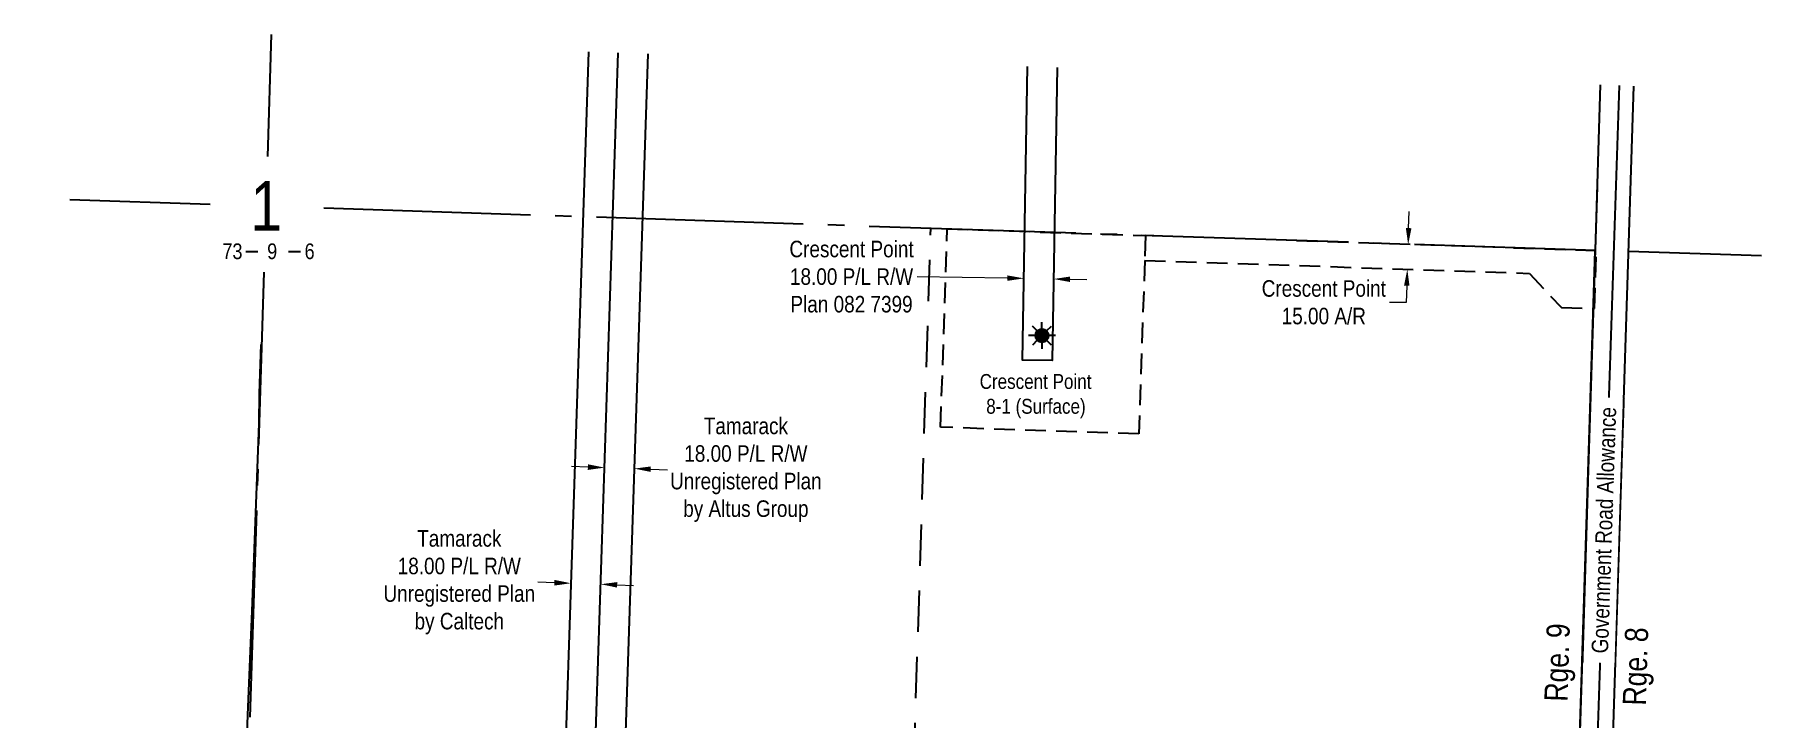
# Model space of a CAD drawing. Extents: x 357394 to 360637, y 6127381 to 6130734.
# Drawn here: x 357401 to 358445, y 6129519 to 6129932 of the extents above; entities that cross this region are included whole.
import ezdxf
from ezdxf.enums import TextEntityAlignment as Align

# ---------------------------------------------------------------- set-up
doc = ezdxf.new("R2010")
doc.units = 0
doc.header["$LTSCALE"] = 5
doc.header["$PDSIZE"] = 0.5
for name, pattern in [('foc-ACCESSROAD', [3.75, 2.5, -1.25]), ('foc-LSD', [8, 5, -3]), ('foc-QUARTERLINE', [33, 25, -3, 2, -3])]:
    doc.linetypes.add(name, pattern=pattern)
doc.layers.get('Defpoints').update_dxf_attribs({"color": 9})
for name, color, linetype in [('10', 1, 'Continuous'), ('9', 3, 'Continuous'), ('AS-ROADS', 254, 'Continuous'), ('AS-TELUS', 224, 'foc-TEL'), ('D-TXT', 6, 'Continuous'), ('F-RW', 190, 'Continuous'), ('F-WS', 190, 'foc-ACCESSROAD'), ('F-WS-S', 190, 'Continuous'), ('L-ROAD-T', 7, 'Continuous'), ('L-SEC', 7, 'Continuous'), ('L-SECLBL', 7, 'Continuous'), ('L-SECQ', 8, 'foc-QUARTERLINE'), ('L-SECTION-LSD', 7, 'foc-LSD'), ('T-CREEK', 160, 'Continuous')]:
    doc.layers.add(name, color=color, linetype=linetype)
for name, color, linetype, lineweight in [('F-AR-T', 190, 'Continuous', 9), ('F-RW-T', 190, 'Continuous', 9), ('F-RW-T-1', 190, 'Continuous', 9), ('F-WS-T', 190, 'Continuous', 9)]:
    doc.layers.add(name, color=color, linetype=linetype, lineweight=lineweight)
doc.styles.add('175L', font='ARIALN.TTF', dxfattribs={"height": 20})
doc.styles.add('80CG', font='ARIALN.TTF', dxfattribs={"height": 10})
doc.styles.add('80L', font='ARIALN.TTF', dxfattribs={"height": 10})
doc.styles.add('foc-LtypeFont', font='ARIALN.TTF', dxfattribs={"height": 7.35})
doc.styles.add('SIMPLEX', font='ARIALN.TTF')
doc.linetypes.add('foc-TEL', pattern='A,2,-1,["T",foc-LtypeFont,S=0.2,R=0,X=-0.425,Y=-0.75],-1.24,8', length=12.24)
doc.linetypes.add('foc-TEL-NOLINE', pattern='A,0,-2,["T",foc-LtypeFont,S=0.2,R=0,X=-0.425,Y=-0.75],-10.24', length=12.24)
doc.linetypes.add('foc-TOPO-flowdirection-NOLINE', pattern='A,0,[">",foc-LtypeFont,S=0.3,R=0,X=0,Y=-0.945],-20,[">",foc-LtypeFont,S=0.3,R=0,X=0,Y=-0.945],0', length=20)
doc.dimstyles.new('Compass 5 000', dxfattribs={"dimscale": 5, "dimtxt": 9, "dimasz": 2, "dimexe": 0.2, "dimexo": 0.0625, "dimgap": 0.5, "dimtad": 0, "dimtih": 1, "dimtoh": 1, "dimzin": 0, "dimdsep": 46, "dimtxsty": '80CG', "dimcen": 0.1, "dimse1": 1, "dimse2": 1, "dimclrd": 256, "dimclrt": 256, "dimaunit": 1, "dimadec": 4, "dimazin": 0, "dimtfac": 0.06, "dimtofl": 0, "dimtmove": 0, "dimatfit": 1, "dimfxl": 0.2, "dimtolj": 1, "dimtzin": 0, "dimlwd": -1, "dimarcsym": 0})

# ---------------------------------------------------------------- blocks, each defined once
blk = doc.blocks.new('L-SECLBL')
at = {"layer": '9', "color": 7}
for p, q in [((-5.1, -27.8), (-12.3, -27.8)), ((20.7, -27.8), (13.5, -27.8))]:
    blk.add_line(p, q, dxfattribs=at)
at = {"layer": '10', "color": 2, "style": 'SIMPLEX'}
blk.add_attdef('SEC', text='', height=30, dxfattribs=at).set_placement((0, 0), align=Align.MIDDLE)
at = {"layer": '10', "color": 5, "style": '80L'}
blk.add_attdef('TWP', text='', height=9.5, dxfattribs=at).set_placement((-14.4, -27.4), align=Align.MIDDLE_RIGHT)
blk.add_attdef('RGE', text='', height=9.5, dxfattribs=at).set_placement((3.6, -27.4), align=Align.MIDDLE_CENTER)
blk.add_attdef('MER', text='', height=9.5, dxfattribs=at).set_placement((23.2, -27.4), align=Align.MIDDLE_LEFT)
blk = doc.blocks.new('*D428')
at = {"layer": 'Defpoints', "color": 0, "transparency": 16777216}
for p in [(357763.3, 6129669.4), (357732.3, 6129276.2), (357750.3, 6129275.6)]:
    blk.add_point(p, dxfattribs=at)
at = {"layer": 'F-RW-T-1', "transparency": 16777216}
for p, q in [((357735.3, 6129670.3), (357725.3, 6129670.6)), ((357773.3, 6129669.1), (357783.3, 6129668.7))]:
    blk.add_line(p, q, dxfattribs=at)
for points in [[(357735.3, 6129672), (357735.2, 6129668.6), (357745.3, 6129670)], [(357773.3, 6129670.7), (357773.2, 6129667.4), (357763.3, 6129669.4)]]:
    blk.add_solid(points, dxfattribs=at)
at = {"layer": 'F-RW-T-1', "transparency": 16777216, "insert": (357830.8, 6129668.7), "char_height": 10, "attachment_point": 5, "style": '80CG'}
blk.add_mtext('\\A1;Tamarack \\P18.00 P/L R/W\\PUnregistered Plan \\Pby Altus Group', dxfattribs=at)
blk = doc.blocks.new('*D422')
at = {"layer": 'Defpoints', "color": 0, "transparency": 16777216}
for p in [(358228.4, 6129804.9), (358227.9, 6129790), (358230.8, 6129789.9)]:
    blk.add_point(p, dxfattribs=at)
at = {"layer": 'F-AR-T', "transparency": 16777216}
for p, q in [((358231.6, 6129814.8), (358231.9, 6129824.8)), ((358230.4, 6129779.9), (358230.1, 6129769.9)), ((358230.1, 6129769.9), (358220.1, 6129769.9))]:
    blk.add_line(p, q, dxfattribs=at)
for points in [[(358229.9, 6129814.9), (358233.3, 6129814.7), (358231.3, 6129804.8)], [(358228.8, 6129780), (358232.1, 6129779.9), (358230.8, 6129789.9)]]:
    blk.add_solid(points, dxfattribs=at)
at = {"layer": 'F-AR-T', "transparency": 16777216, "insert": (358180.3, 6129769.9), "char_height": 10, "attachment_point": 5, "style": '80CG'}
blk.add_mtext('\\A1;Crescent Point\\P15.00 A/R', dxfattribs=at)
blk = doc.blocks.new('*D425')
at = {"layer": 'Defpoints', "color": 0, "transparency": 16777216}
for p in [(357998.9, 6129784.3), (358016.9, 6129784), (358016.9, 6129784)]:
    blk.add_point(p, dxfattribs=at)
at = {"layer": 'F-RW-T', "transparency": 16777216}
for p, q in [((357988.9, 6129784.5), (357934.4, 6129785.4)), ((358026.9, 6129783.9), (358036.9, 6129783.7))]:
    blk.add_line(p, q, dxfattribs=at)
for points in [[(357988.9, 6129786.2), (357988.9, 6129782.9), (357998.9, 6129784.4)], [(358026.9, 6129785.5), (358026.8, 6129782.2), (358016.9, 6129784)]]:
    blk.add_solid(points, dxfattribs=at)
at = {"layer": 'F-RW-T', "transparency": 16777216, "insert": (357894.7, 6129785.4), "char_height": 10, "attachment_point": 5, "style": '80CG'}
blk.add_mtext('\\A1;Crescent Point \\P18.00 P/L R/W \\PPlan 082 7399', dxfattribs=at)
blk = doc.blocks.new('GAS')
h = blk.add_hatch(color=255)
h.dxf.hatch_style = 1
edge = h.paths.add_edge_path()
edge.add_arc((0, 0), 0.9, 0, 360)
for p, q in [((-0.81, 0), (-1.62, 0)), ((-0.57, 0.57), (-1.14, 1.14)), ((0, 0.81), (0, 1.62)), ((0.57, 0.57), (1.14, 1.14)), ((1.62, 0), (0.81, 0)), ((-0.57, -0.57), (-1.14, -1.14)), ((0, -0.81), (0, -1.62)), ((1.14, -1.14), (0.57, -0.57))]:
    blk.add_line(p, q)
blk.add_circle((0, 0), 0.8)
blk = doc.blocks.new('*D431')
at = {"layer": 'Defpoints', "color": 0, "transparency": 16777216}
for p in [(357724.8, 6129593.4), (357743, 6129599.5), (357742.7, 6129592.8)]:
    blk.add_point(p, dxfattribs=at)
at = {"layer": 'F-RW-T-1', "transparency": 16777216}
for p, q in [((357715, 6129600.4), (357705, 6129600.7)), ((357753, 6129599.2), (357762.9, 6129598.8))]:
    blk.add_line(p, q, dxfattribs=at)
for points in [[(357715, 6129602.1), (357714.9, 6129598.7), (357725, 6129600.1)], [(357753, 6129600.8), (357752.9, 6129597.5), (357743, 6129599.5)]]:
    blk.add_solid(points, dxfattribs=at)
at = {"layer": 'F-RW-T-1', "transparency": 16777216, "insert": (357657.5, 6129600.7), "char_height": 10, "attachment_point": 5, "style": '80CG'}
blk.add_mtext('\\A1;Tamarack\\P18.00 P/L R/W\\PUnregistered Plan \\Pby Caltech', dxfattribs=at)

msp = doc.modelspace()

# ---------------------------------------------------------------- linework, layer by layer
at = {"layer": 'AS-ROADS'}
msp.add_line((358345.647, 6129496.057), (358359.176, 6129900.954), dxfattribs=at)
at = {"layer": 'AS-TELUS', "linetype": 'foc-TEL-NOLINE', "flags": 128}
msp.add_lwpolyline([(358318.947, 6128997.505), (358345.714, 6129839.712)], dxfattribs=at)
at = {"layer": 'F-RW'}
for points in [[(357771.535, 6129920.118), (357745.7, 6129136.522), (357400.628, 6129148.469)], [(357401.193, 6129166.455), (357728.309, 6129155.13), (357753.549, 6129920.715)], [(358019.022, 6129911.908), (358016.046, 6129734.668), (357998.055, 6129734.971), (358001.034, 6129912.505)]]:
    msp.add_lwpolyline(points, dxfattribs=at)
at = {"layer": 'F-RW', "flags": 128}
msp.add_lwpolyline([(357735.564, 6129921.311), (357710.917, 6129173.738), (357430.66, 6129183.441), (357430.038, 6129165.456), (357728.309, 6129155.13), (357753.549, 6129920.715)], dxfattribs=at)
at = {"layer": 'F-WS'}
msp.add_lwpolyline([(358068.45, 6129690.371), (357948.549, 6129694.421), (357952.599, 6129814.322), (358072.5, 6129810.274), (358071.991, 6129795.284)], close=True, dxfattribs=at)
msp.add_lwpolyline([(358071.991, 6129795.284), (358304.609, 6129787.425), (358323.936, 6129766.736), (358343.921, 6129766.09), (358345.02, 6129801.065), (358072.498, 6129810.272)], dxfattribs=at)
at = {"layer": 'L-SEC'}
msp.add_line((358344.497, 6129801.414), (358347.673, 6129901.337), dxfattribs=at)
at = {"layer": 'L-SECQ'}
for p, q in [((357422.071, 6129832.119), (357506.751, 6129829.3)), ((357575.529, 6129827.011), (358344.497, 6129801.414)), ((358364.598, 6129800.775), (358444.954, 6129798.22))]:
    msp.add_line(p, q, dxfattribs=at)
at = {"layer": 'L-SECQ', "flags": 128}
for points in [[(357541.69, 6129858.148), (357543.998, 6129931.78)], [(357515.554, 6129024.457), (357539.497, 6129788.202)]]:
    msp.add_lwpolyline(points, dxfattribs=at)
at = {"layer": 'L-SECTION-LSD', "flags": 128}
msp.add_lwpolyline([(357917.269, 6129010.98), (357942.623, 6129814.791)], dxfattribs=at)
at = {"layer": 'T-CREEK', "linetype": 'foc-TOPO-flowdirection-NOLINE', "flags": 128}
msp.add_lwpolyline([(357516.025, 6128904.289), (357516.282, 6128922.856), (357514.917, 6128945.379), (357513.894, 6128971.656), (357510.14, 6129005.783), (357510.877, 6129040.073), (357512.843, 6129105.814), (357511.095, 6129123.723), (357513.935, 6129161.289), (357513.498, 6129195.143), (357516.774, 6129263.504), (357515.682, 6129280.977), (357518.958, 6129309.588), (357525.729, 6129413.114), (357529.66, 6129520.571), (357532.281, 6129583.254), (357536.431, 6129696.608), (357536.649, 6129714.735), (357537.741, 6129744.439)], dxfattribs=at)
at = {"layer": 'T-CREEK', "flags": 128}
msp.add_lwpolyline([(357516.025, 6128904.289), (357516.282, 6128922.856), (357514.917, 6128945.379), (357513.894, 6128971.656), (357510.14, 6129005.783), (357510.877, 6129040.073), (357512.843, 6129105.814), (357511.095, 6129123.723), (357513.935, 6129161.289), (357513.498, 6129195.143), (357516.774, 6129263.504), (357515.682, 6129280.977), (357518.958, 6129309.588), (357525.729, 6129413.114), (357529.66, 6129520.571), (357532.281, 6129583.254), (357536.431, 6129696.608), (357536.649, 6129714.735), (357537.741, 6129744.439)], dxfattribs=at)

# ---------------------------------------------------------------- block references
at = {"layer": 'F-WS-S', "color": 3, "xscale": 4.998719999999961, "yscale": 4.998719999999961, "zscale": 4.998719999999961}
msp.add_blockref('GAS', (358009.842, 6129749.807), dxfattribs=at)
at = {"layer": 'L-SECLBL', "xscale": 0.9997440000000167, "yscale": 0.9997440000000167, "zscale": 0.9997440000000167}
msp.add_blockref('L-SECLBL', (357540.75, 6129828.169), dxfattribs=at).add_auto_attribs({'SEC': '1', 'TWP': '73', 'RGE': '9', 'MER': '6'})

# ---------------------------------------------------------------- texts
at = {"layer": 'D-TXT', "color": 3, "style": '80L'}
for s, p in [('Rge. 9', (358327.611, 6129528.391)), ('Rge. 8', (358375.015, 6129526.031))]:
    msp.add_text(s, height=13.9964, rotation=88.187308, dxfattribs=at).set_placement(p)
at = {"layer": 'F-WS-T', "insert": (357968.289, 6129726.565), "char_height": 8.9977, "attachment_point": 1, "style": '175L'}
msp.add_mtext_dynamic_manual_height_columns('\\pi3.888;Crescent Point \\P\\pi7.859;8-1 (Surface)  ', width=74.82907, gutter_width=100.027, heights=[0], dxfattribs=at)

# ---------------------------------------------------------------- dimensions: what is measured, and where the dimension line sits
at = {"layer": 'F-AR-T'}
dim = msp.add_aligned_dim(p1=(358228.361, 6129804.906), p2=(358227.858, 6129790.018), distance=2.915, text='Crescent Point\\P15.00 A/R', dimstyle='Compass 5 000', dxfattribs=at)
dim.commit()
dim.dimension.update_dxf_attribs({"geometry": '*D422', "text_midpoint": (358180.335, 6129769.931)})
at = {"layer": 'F-RW-T'}
dim = msp.add_linear_dim(base=(358016.875, 6129784.05), p1=(357998.883, 6129784.33), p2=(358016.875, 6129784.028), angle=359.03819, text='Crescent Point \\P18.00 P/L R/W \\PPlan 082 7399', dimstyle='Compass 5 000', dxfattribs=at)
dim.commit()
dim.dimension.update_dxf_attribs({"geometry": '*D425', "text_midpoint": (357894.654, 6129785.434), "dimtype": 161})
at = {"layer": 'F-RW-T-1', "color": 5}
dim = msp.add_linear_dim(base=(357763.268, 6129669.38), p1=(357732.3, 6129276.184), p2=(357750.285, 6129275.591), angle=358.111716, text='Tamarack \\P18.00 P/L R/W\\PUnregistered Plan \\Pby Altus Group', dimstyle='Compass 5 000', dxfattribs=at)
dim.commit()
dim.dimension.update_dxf_attribs({"geometry": '*D428', "text_midpoint": (357830.761, 6129668.721), "dimtype": 161})
at = {"layer": 'F-RW-T-1', "color": 3}
dim = msp.add_linear_dim(base=(357742.959, 6129599.487), p1=(357724.752, 6129593.353), p2=(357742.737, 6129592.76), angle=358.111716, text='Tamarack\\P18.00 P/L R/W\\PUnregistered Plan \\Pby Caltech', dimstyle='Compass 5 000', dxfattribs=at)
dim.commit()
dim.dimension.update_dxf_attribs({"geometry": '*D431', "text_midpoint": (357657.481, 6129600.739), "dimtype": 161})

# ---------------------------------------------------------------- next in the draw order: texts
at = {"layer": 'L-ROAD-T', "insert": (358344.658, 6129632.344), "char_height": 9.99744, "width": 150.40658, "attachment_point": 2, "rotation": 88.08134, "style": '80L', "bg_fill": 2}
msp.add_mtext('Government Road Allowance', dxfattribs=at)

# ---------------------------------------------------------------- next in the draw order: linework, layer by layer
at = {"layer": 'L-SEC'}
for p, q in [((358339.065, 6128997.392), (358367.773, 6129900.668)), ((358318.947, 6128997.504), (358344.486, 6129801.082))]:
    msp.add_line(p, q, dxfattribs=at)

doc.saveas('drawing.dxf')
